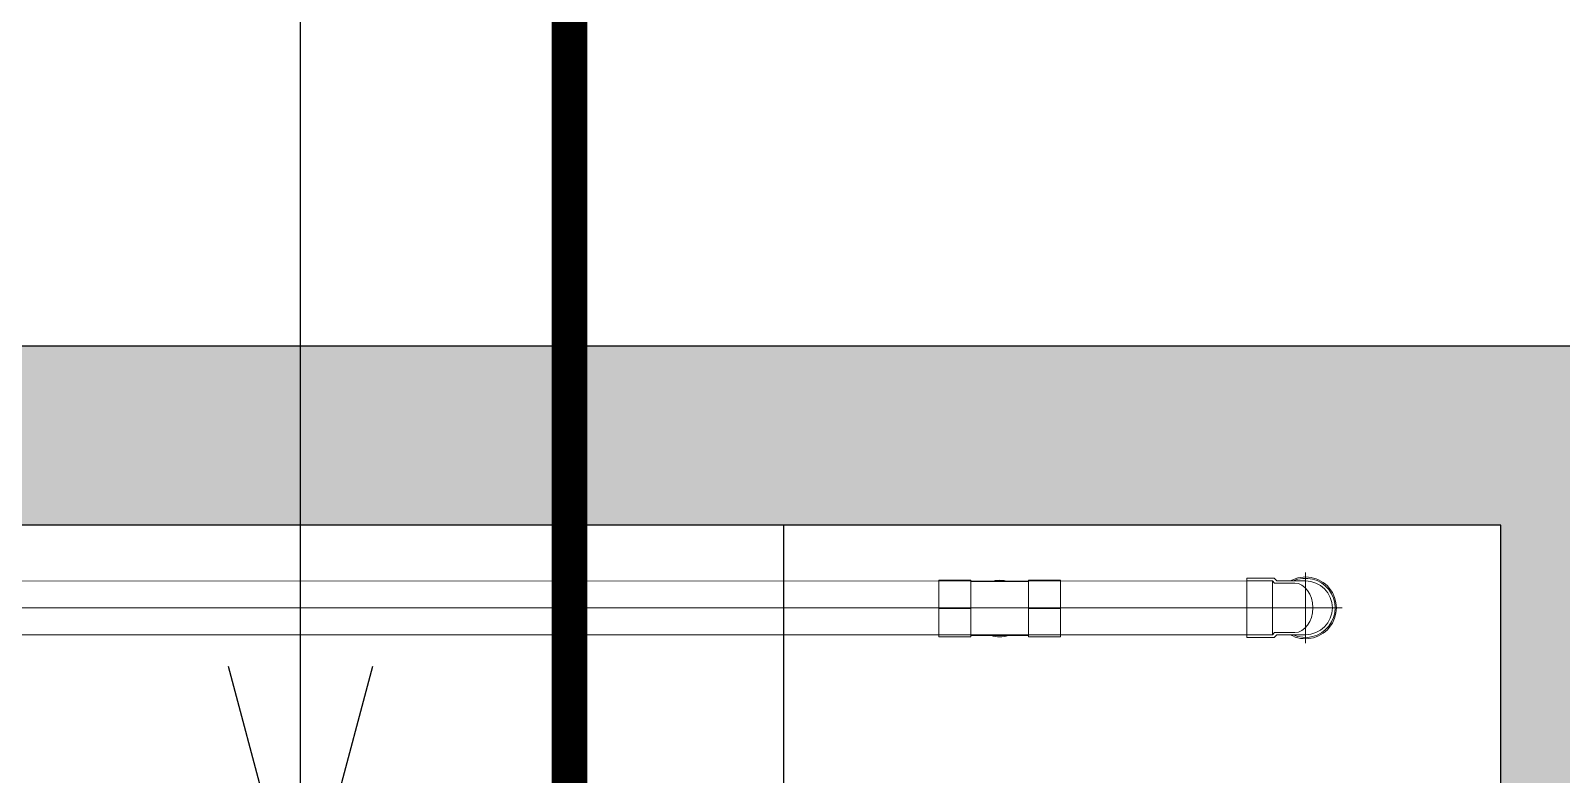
# Model space of a CAD drawing. Header units: millimetres. Extents: x -294625 to 2136527, y -251383 to 128331.
# Drawn here: x 1090834 to 1092541, y -77982 to -77152 of the extents above; entities that cross this region are included whole.
import ezdxf
from ezdxf.lldxf.tags import DXFTag

# ---------------------------------------------------------------- set-up
doc = ezdxf.new("R2010")
doc.units = ezdxf.units.MM
doc.set_wipeout_variables(frame=1)
doc.linetypes.add('CENTER2', pattern=[28.575, 19.05, -3.175, 3.175, -3.175])
for name, color, linetype, lineweight in [('0.04 Thu tràn', 6, 'Continuous', 0), ('00-N-4-NUOC LANH', 4, 'NU-NUOC LANH', 40), ('duong bao khuat', 251, 'Continuous', 0), ('Duong tam', 32, 'CENTER2', 0), ('N3-NOTE', 11, 'Continuous', 13), ('Net manh', 54, 'Continuous', 0), ('Phu kien uPVC', 3, 'Continuous', 0)]:
    doc.layers.add(name, color=color, linetype=linetype, lineweight=lineweight)
doc.styles.add('P-VNTIMEH', font='vntimeh.shx', dxfattribs={"width": 0.75, "height": 300})
doc.styles.add('TXT', font='txt.shx')
tags = doc.linetypes.add('NU-NUOC LANH', pattern='A,0.6,-0.4,["CW",TXT,S=0.2,R=0,X=-0.25,Y=-0.1],-0.25', length=1.25).pattern_tags.tags
tags[6] = DXFTag(74, 10)
doc.dimstyles.new('N-NOTE', dxfattribs={"dimtxt": 200, "dimasz": 30, "dimexe": 50, "dimexo": 50, "dimgap": 100, "dimtad": 1, "dimdec": 0, "dimdsep": 46, "dimtxsty": 'P-VNTIMEH', "dimblk": 'OPEN30', "dimcen": 0, "dimse1": 1, "dimse2": 1, "dimclrd": 256, "dimclre": 7, "dimclrt": 256, "dimadec": 0, "dimazin": 0, "dimtfac": 1, "dimtdec": 0, "dimtix": 1, "dimtmove": 2, "dimatfit": 3, "dimldrblk": 'OPEN30', "dimfxl": 1, "dimtolj": 1, "dimtzin": 0, "dimarcsym": 0})

# ---------------------------------------------------------------- blocks, each defined once
blk = doc.blocks.new('A$C70DA7BB3')
for p, q in [((-68, 31.5), (-68, -31.5)), ((-68, 31.5), (-32, 31.5)), ((-32, 31.5), (-32, -31.5)), ((-32, 30), (32, 30)), ((32, 31.5), (32, -31.5)), ((68, 31.5), (32, 31.5)), ((68, 31.5), (68, -31.5)), ((-68, 0), (-32, 0)), ((32, 0), (68, 0)), ((-68, -31.5), (-32, -31.5)), ((32, -30), (-32, -30)), ((32, -31.5), (68, -31.5))]:
    blk.add_line(p, q)
for start, end in [(72.2472, 107.7528), (72.2472, 107.7528), (252.2472, 287.7528)]:
    blk.add_arc((0, 0), 31.5, start, end)
blk = doc.blocks.new('*U384')
for points in [[(-33, 0), (-33, 0)], [(33, 0), (33, 0)]]:
    blk.add_lwpolyline(points)
at = {"color": 8}
blk.add_blockref('A$C70DA7BB3', (0, 0), dxfattribs=at)
blk = doc.blocks.new('B88100C1')
at = {"color": 0}
blk.add_wipeout([(-50, 60.5), (-50, -60.5), (-50.6, -60.5), (-52, -60.5), (-54.7, -60.5), (-55.3, -60.5), (-56.1, -60.5), (-57.5, -60.5), (-58.3, -60.5), (-59, -60.5), (-59.5, -60.5), (-60.2, -60.5), (-63.7, -60.5), (-65, -60.5), (-66, -60.5), (-67, -60.5), (-67.5, -60.5), (-68, -60.5), (-69.1, -60.5), (-69.2, -60.5), (-105.7, -60.5), (-111.2, -55), (-138.8, -55), (-147.4, -59.1), (-154.5, -61.3), (-166.5, -63.2), (-176.3, -62.9), (-186, -61.2), (-200.2, -55.6), (-211.8, -47.5), (-223.1, -34.3), (-228.4, -24.3), (-231.8, -13.6), (-233.2, 0), (-232.6, 8.8), (-231.1, 16.3), (-227.8, 25.7), (-223.7, 33.5), (-217.6, 41.6), (-210.2, 48.8), (-202.9, 54), (-193, 58.9), (-180, 62.5), (-171.8, 63.2), (-170, 63.2), (-163.2, 62.9), (-156.5, 61.8), (-148.8, 59.6), (-142.6, 57), (-138.8, 55), (-111.2, 55), (-105.7, 60.5), (-69.2, 60.5), (-68.7, 60.5), (-67.7, 60.5), (-66.1, 60.5), (-64.7, 60.5), (-63.9, 60.5), (-63.7, 60.5), (-60.2, 60.5), (-60, 60.5), (-59.3, 60.5), (-57.8, 60.5), (-57, 60.5), (-56, 60.5), (-55.5, 60.5), (-54.7, 60.5), (-52, 60.5), (-51, 60.5), (-50.4, 60.5)], dxfattribs=at).dxf.layer = 'duong bao khuat'
at = {"layer": 'Duong tam', "color": 8, "ltscale": 50}
for p, q in [((-170, 72.5), (-170, -72.5)), ((-245, 0), (-38.5, 0))]:
    blk.add_line(p, q, dxfattribs=at)
at = {"layer": 'Net manh', "color": 0, "ltscale": 50}
for p, q in [((-106.7, 50.5), (-148.2, 50.5)), ((-102.2, 55), (-106.7, 50.5)), ((-50, 55), (-102.2, 55)), ((-102.2, 55), (-102.2, -55)), ((-106.7, -50.5), (-148.2, -50.5)), ((-102.2, -55), (-106.7, -50.5)), ((-102.2, -55), (-50, -55))]:
    blk.add_line(p, q, dxfattribs=at)
for radius, start, end in [(63.2, 60.4092, 299.5908), (55, 90, 270)]:
    blk.add_arc((-170, 0), radius, start, end, dxfattribs=at)
blk.add_ellipse((-148.2, 0), major_axis=(0, -50.5), ratio=0.72863, start_param=3.141593, end_param=6.283185, dxfattribs=at)
at = {"layer": 'Phu kien uPVC', "color": 0, "ltscale": 50}
for p, q in [((-170, 55), (-111.2, 55)), ((-105.7, 60.5), (-111.2, 55)), ((-50, 60.5), (-105.7, 60.5)), ((-50, 60.5), (-50, -60.5)), ((-170, -55), (-111.2, -55)), ((-105.7, -60.5), (-111.2, -55)), ((-105.7, -60.5), (-50, -60.5))]:
    blk.add_line(p, q, dxfattribs=at)
blk.add_arc((-170, 0), 60.5, 65.38, 294.62, dxfattribs=at)
blk = doc.blocks.new('PMBCB')
blk.add_lwpolyline([(-200, 2700), (6600, 2700), (6600, -200), (-200, -200)])
for points in [[(0, 0), (5000, 0), (5000, 2500), (0, 2500)], [(4200, 1700), (5000, 1700), (5000, 2500), (4200, 2500)]]:
    blk.add_lwpolyline(points, close=True)
at = {"layer": '0.04 Thu tràn'}
for p, q in [((1666.7, 2437.8, 0), (4716.5, 2437.7, 0)), ((1666.7, 2377.8, 0), (4716.5, 2377.7, 0))]:
    blk.add_line(p, q, dxfattribs=at)
at = {"layer": '0.04 Thu tràn', "color": 8}
blk.add_line((1666.7, 2407.8, 0), (4716.5, 2407.7, 0), dxfattribs=at)
at = {"layer": '0.04 Thu tràn', "rotation": 179.9913798345216}
blk.add_blockref('*U384', (4441, 2407), dxfattribs=at)
at = {"layer": '0.04 Thu tràn', "xscale": 0.5454545454545472, "yscale": 0.5454545454545472, "zscale": 0.5454545454545472, "rotation": 179.9913798346402}
blk.add_blockref('B88100C1', (4689.3, 2407.8, 0), dxfattribs=at)
h = blk.add_hatch()
h.set_pattern_fill('BTCT2', color=8, scale=30, pattern_type=2)
h.set_pattern_definition([(50, (-27194.2, -11189.96), (215.17805, -18.8256), [22.5, -247.5]), (355, (-27194.2, -11189.96), (-41.6254, 225.6576), [18, -198]), (100.4514, (-27176.26, -11191.53), (173.5528, 206.8319), [19.122, -210.3426]), (46.1842, (-27194.2, -11129.96), (320.1723, -49.6557), [33.75, -371.25]), (96.6356, (-27167.5, -11134.1), (280.3988, 292.2354), [28.683, -315.514]), (351.1842, (-27194.2, -11129.96), (280.3986, 292.2356), [27, -297]), (21, (-27164.2, -11144.96), (179.0721, -120.7857), [22.5, -247.5]), (326, (-27164.2, -11144.96), (72.9946, 217.545), [18, -198]), (71.4514, (-27149.27, -11155.03), (252.0668, 96.7591), [19.122, -210.3426]), (37.5, (-27194.194, -11189.96), (3.64796, 99.86816), [0, -195.6, 0, -201, 0, -198.75]), (7.5, (-27194.19, -11189.96), (78.92086, 118.3235), [0, -114.6, 0, -191.1, 0, -75.75]), (327.5, (-27261.094, -11189.96), (160.14673, -6.76646), [0, -75, 0, -234, 0, -310.5]), (317.5, (-27291.1, -11189.96), (174.95585, 30.0315), [0, -97.5, 0, -155.4, 0, -220.5]), (45, (-27194.19, -11189.96), (-63.6396, 63.6396), []), (45, (-27194.19, -11168.96), (-63.6396, 63.6396), [])])
h.paths.add_polyline_path([(6600, 2700), (-2900, 2700), (-2900, -200), (6600, -200)])
h.paths.add_polyline_path([(5000, 2500), (5000, 0), (0, 0), (0, 2500)], flags=16)
h.paths.add_polyline_path([(5200, 2500), (6400, 2500), (6400, 0), (5200, 0)], flags=16)
h.paths.add_polyline_path([(-200, 2500), (-200, 0), (-2700, 0), (-2700, 2500)], flags=16)
h.paths.add_polyline_path([(5351, 389.3), (6075.7, 389.3), (6075.7, 539.3), (5351, 539.3)], flags=0)
h.paths.add_polyline_path([(5451.7, 547.4), (5986, 547.4), (5986, 775.9), (5451.7, 775.9)], flags=0)
h.paths.add_polyline_path([(4155.1, 389.3), (4879.8, 389.3), (4879.8, 539.3), (4155.1, 539.3)], flags=0)
h.paths.add_polyline_path([(4255.8, 547.4), (4790.1, 547.4), (4790.1, 775.9), (4255.8, 775.9)], flags=0)
h.paths.add_polyline_path([(-1032.1, 389.3), (-307.4, 389.3), (-307.4, 539.3), (-1032.1, 539.3)], flags=0)
h.paths.add_polyline_path([(-931.4, 547.4), (-397.1, 547.4), (-397.1, 775.9), (-931.4, 775.9)], flags=0)
blk = doc.blocks.new('_Open30')
at = {"color": 0, "linetype": 'ByBlock', "lineweight": -2}
for p, q in [((-1, 0.2679), (0, 0)), ((0, 0), (-1, -0.2679)), ((0, 0), (-1, 0))]:
    blk.add_line(p, q, dxfattribs=at)

msp = doc.modelspace()

# ---------------------------------------------------------------- block references
msp.add_blockref('PMBCB', (1087473.7, -80204))

# ---------------------------------------------------------------- next in the draw order: linework, layer by layer
at = {"layer": '00-N-4-NUOC LANH', "ltscale": 1500, "const_width": 40}
msp.add_lwpolyline([(1091213.2, -78186.7), (1091435.1, -78186.7), (1091435.1, -76051.9), (1095623.4, -76051.9), (1095657.4, -83761.2)], dxfattribs=at)

# ---------------------------------------------------------------- next in the draw order: leaders
at = {"layer": 'N3-NOTE'}
msp.add_leader([(1091135, -78161.7), (1091135, -74362.4), (1083978.2, -74362.4)], dimstyle='N-NOTE', override={"dimasz": 300, "dimgap": 100, "dimtad": 0}, dxfattribs=at)

doc.saveas('drawing.dxf')
